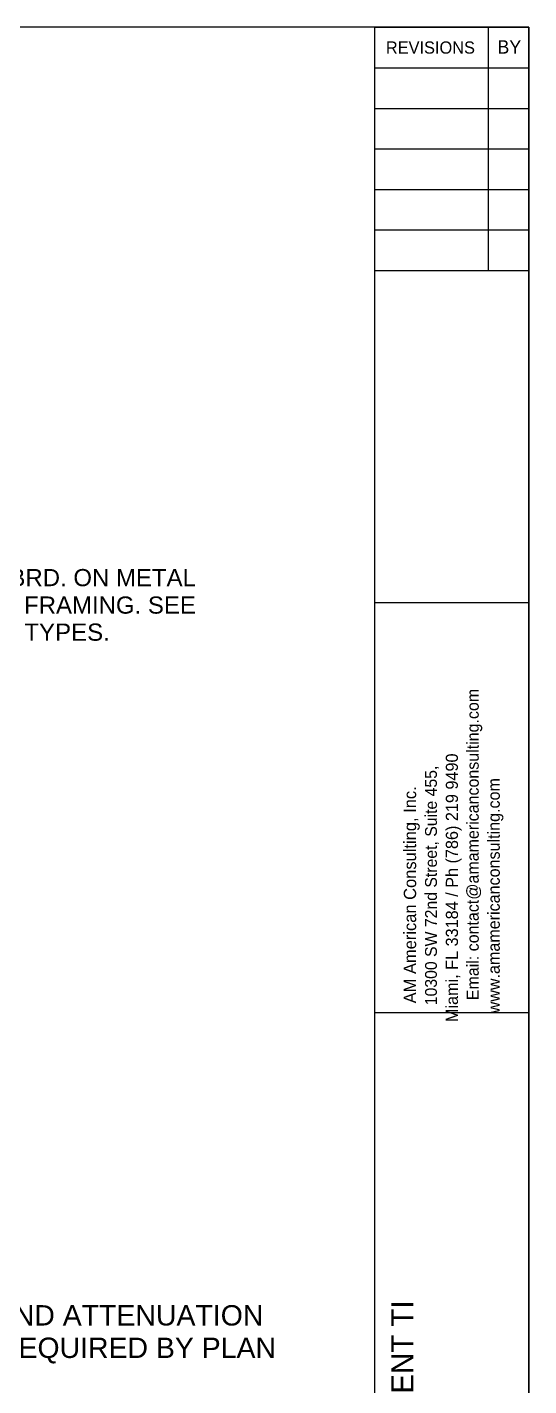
# Model space of a CAD drawing. Header units: inches. Extents: x -6061 to 13621, y -296 to 7483.
# Drawn here: x 9101.8 to 9214.3, y 6872.5 to 7177.6 of the extents above; entities that cross this region are included whole.
import ezdxf

# ---------------------------------------------------------------- set-up
doc = ezdxf.new("R2010")
doc.units = ezdxf.units.IN
doc.header["$MEASUREMENT"] = 0
doc.layers.get('0').update_dxf_attribs({"linetype": 'CONTINUOUS'})
doc.styles.add('Arial$001H0', font='arial.ttf')
doc.styles.add('CIDFont+F1$001H0', font='')
doc.styles.add('CIDFont+F2$001H0', font='')
doc.styles.get('CIDFont+F1$001H0').set_extended_font_data('CIDFont+F1')
doc.styles.get('CIDFont+F2$001H0').set_extended_font_data('CIDFont+F2')

msp = doc.modelspace()

# ---------------------------------------------------------------- linework, layer by layer
at = {"color": 7, "linetype": 'Continuous', "lineweight": 25, "true_color": 0x000007}
for p, q in [((9179.687005100026, 7177.644939841319), (9214.317516354218, 7177.644939841319)), ((9179.687005100026, 7177.644909542028), (9179.687005100026, 6677.24993984132)), ((9205.183313819442, 7177.644909542028), (9205.183313819442, 7122.99862169404)), ((9179.687005100026, 7168.510733519131), (9214.31752014163, 7168.510733519131)), ((9179.687005100026, 7159.37654234659), (9214.317516354218, 7159.37654234659)), ((9179.687005100026, 7150.321780767679), (9214.317516354218, 7150.321780767679)), ((9179.687005100026, 7141.187589595138), (9214.317516354218, 7141.187589595138)), ((9179.687005100026, 7132.132812866581), (9214.317516354218, 7132.132812866581)), ((9179.687005100026, 7122.99862169404), (9214.31752014163, 7122.99862169404)), ((9179.687005100026, 7048.415945184359), (9214.317516354218, 7048.415945184359)), ((9179.687005100026, 7048.415945184359), (9214.31752014163, 7048.415945184359)), ((9179.687005100026, 6956.359151966615), (9214.317516354218, 6956.359151966615))]:
    msp.add_line(p, q, dxfattribs=at)
msp.add_lwpolyline([(8506.86252014163, 6677.24993984132), (9214.31752014163, 6677.24993984132), (9214.31752014163, 7177.64493984132), (8506.86252014163, 7177.64493984132)], close=True)
for points in [[(9214.31752014163, 7177.644909542028), (9214.31752014163, 6677.24993984132), (9179.687005100026, 6677.24993984132)], [(9214.31752014163, 6677.24993984132), (9214.31752014163, 7177.644909542028), (9205.183313819442, 7177.644909542028)]]:
    msp.add_lwpolyline(points, dxfattribs=at)

# ---------------------------------------------------------------- texts
at = {"color": 7, "true_color": 0x000007}
for s, height, style, p in [('REVISIONS', 2.745461506796443, 'CIDFont+F1$001H0', (9182.245888434787, 7171.697791230325)), ('BY', 3.001663703807141, 'CIDFont+F1$001H0', (9207.266152480825, 7171.697791230325)), ('GYP.BRD. ON METAL ', 3.850306047043452, 'Arial$001H0', (9084.941908039838, 7052.110826704619)), ('STUD FRAMING. SEE ', 3.850140905785136, 'Arial$001H0', (9084.941908039838, 7045.943860884099)), ('WALL TYPES.', 3.862552752016455, 'Arial$001H0', (9084.941908039838, 7039.856984817883)), ('SOUND ATTENUATION ', 4.567569452130737, 'Arial$001H0', (9084.941908039838, 6886.083291895418)), ('AS REQUIRED BY PLAN', 4.566127244570707, 'Arial$001H0', (9084.941908039838, 6878.795060603627))]:
    msp.add_text(s, height=height, dxfattribs=dict(at, style=style)).set_placement(p)
at = {"color": 146, "true_color": 0x105689, "style": 'CIDFont+F2$001H0'}
for s, height, p in [('Email: contact@amamericanconsulting.com', 2.685639487501082, (9203.081201208981, 6959.142874155433)), ('          10300 SW 72nd Street, Suite 455,', 2.651192597181746, (9193.695398156575, 6948.152724973899)), ('      Miami, FL 33184 / Ph (786) 219 9490', 2.722860596370284, (9198.423500126279, 6948.152724973899)), ('        www.amamericanconsulting.com', 2.702845284033288, (9207.80679938145, 6948.152724973899)), ('          AM American Consulting, Inc.', 2.766953977624323, (9189.038924425458, 6948.152724973899))]:
    msp.add_text(s, height=height, rotation=90, dxfattribs=at).set_placement(p)
at = {"color": 7, "true_color": 0x000007, "style": 'CIDFont+F1$001H0'}
msp.add_text('PROJECT:JBL ASSET MANAGEMENT TI', height=4.944623333009899, rotation=90, dxfattribs=at).set_placement((9188.414888322324, 6767.176527065686))

doc.saveas('drawing.dxf')
